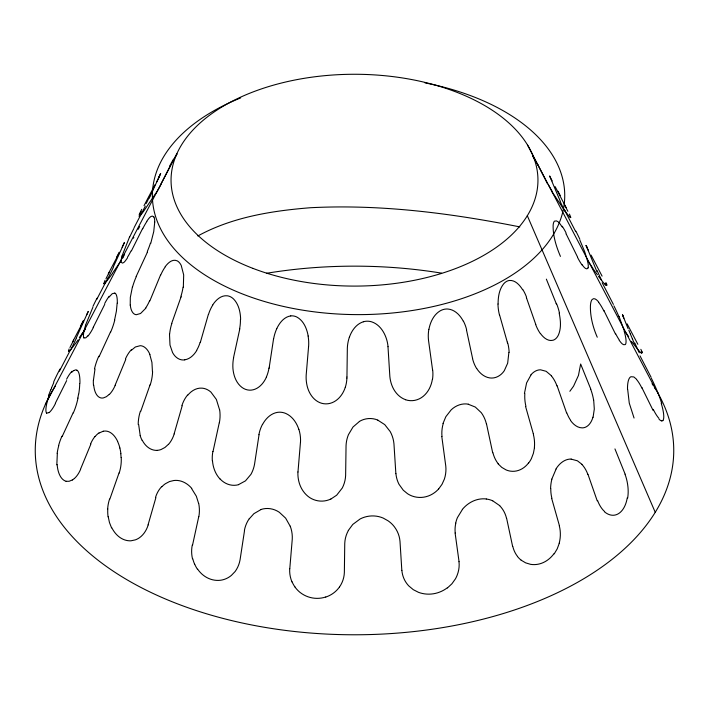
<?xml version="1.0" encoding="UTF-8"?>
<svg xmlns="http://www.w3.org/2000/svg" width="709" height="709" viewBox="0 0 709 709"><rect width="100%" height="100%" fill="white"/><g stroke="black" fill="none" stroke-linecap="round" stroke-linejoin="round"><path stroke-width="1.06" d="M498.099 304.01C498.081 296.965 499.154 289.334 503.771 283.724A13.657 9.501 -82.3 0 1 509.292 280.48C515.275 279.904 519.75 285.151 522.63 289.733M346.949 376.736L347.339 348.154A40.369 39.323 7.9 0 1 349.342 337.271M154.73 222.077L153.738 231.621L150.698 243.559M346.94 377.02L346.914 378.057M152.444 371.578L151.93 362.432L149.829 354.668M117.153 303.222L116.409 311.083L114.574 320.051M93.446 380.121L94.997 368.999M297.975 471.99L300.465 442.239M289.786 568.689L292.259 539.15A31.896 30.514 43.4 0 0 290.238 526.202M169.504 334.258L170 345.079L172.562 352.559A18.487 13.48 -88.7 0 0 184.739 359.888M308.601 346.364L308.672 345.336A42.779 40.794 45.2 0 0 308.096 336.013M308.583 346.506L306.182 375.079A38.543 36.877 43.3 0 0 307.183 386.175C308.858 393.008 313.032 399.708 319.688 402.588A16.023 15.704 35.2 0 0 330.102 403.341C337.697 401.347 343.014 394.47 345.301 387.238M524.43 393.495L526.601 382.887L531.006 374.928M57.34 453.352L56.835 464.82M183.339 287.287L183.684 274.924L181.238 265.467A14.809 8.348 89.4 0 0 177.135 260.815C172.331 258.661 167.811 263.101 165.206 266.69M534.471 447.716L533.398 453.308L531.422 458.528A25.072 20.632 -83.5 0 1 528.63 463.012M269.252 367.182L273.541 338.946M269.234 367.315L269.066 368.334M259.042 434.706L254.566 464.094A34.271 31.435 62.6 0 1 250.942 474.356L245.474 480.862L238.57 484.61M78.548 394.284L77.822 398.077M244.543 530.474L240.059 559.853A30.292 27.775 62.6 0 1 235.131 571.507L231.462 575.318A26.357 23.893 69.6 0 1 227.119 578.207A25.754 23.3 72.8 0 1 220.685 580.228A26.322 23.814 75.3 0 1 197.678 569.194M198.75 516.639L192.556 545.079M432.357 379.395C431.329 385.785 428.369 392.033 423.335 396.234A18.806 18.106 -56.5 0 1 405.592 399.761M213.01 451.544L219.285 422.697M233.545 357.602L239.589 329.898M239.819 328.763L239.642 329.658M428.918 329.348C430.257 322.17 433.651 314.743 440.138 310.87A14.845 13.046 -61.1 0 1 447.902 309.027C454.921 309.647 460.256 315.345 463.323 321.292M593.07 417.309L594.302 409.058L593.672 399.876M132.441 286.782L130.323 297.408L130.217 305.189M121.983 256.117L129.579 236.868M200.62 341.401L208.349 314.468M200.585 341.534L200.301 342.5M551.806 479.116L556.078 469.083M155.891 497.612L148.066 524.873M559.295 543.245L557.221 548.828L554.225 553.853M182.178 405.849L174.122 433.881M442.992 423.521L445.855 416.688L451.208 409.82A21.332 18.691 -61.1 0 1 468.312 404.165M140.692 411.486L149.838 385.492M150.202 384.42L149.909 385.271M171.72 323.357L180.866 297.372M181.229 296.3L180.946 297.142M109.798 499.233L119.041 472.93M85.434 325.44L92.861 307.316M349.369 337.28C351.691 330.58 356.317 323.942 363.38 321.78M50.844 389.879L51.58 388.08M115.514 384.26L125.768 359.41M115.47 384.384L115.088 385.271M90.876 444.082L80.498 469.243M69.092 348.952L68.507 351.097M160.509 275.083L149.829 300.944M588.098 267.94C586.219 270.882 583.126 266.008 581.929 264.51M99.047 356.769L110.418 332.131M136.119 276.581L147.047 252.927M147.49 251.952L147.224 252.555M62.135 436.602L73.195 412.665M76.138 338.22L88.244 311.419L86.764 314.69M113.484 266.593L124.447 242.434L122.152 247.255M105.047 280.25L103.78 283.644L104.258 283.494M160.606 173.581L149.342 198.05M160.642 173.501L158.426 178.048M266.424 377.082C263.659 383.383 258.289 389.516 251.03 390.145A15.323 13.825 75.4 0 1 241.946 387.398C236.186 383.046 233.589 375.717 232.951 368.751A37.488 32.029 74.4 0 1 233.633 357.628M141.109 211.371L139.07 216.351L140.116 215.616A14.774 0.86 -55.2 0 0 143.626 211.255L155.838 193.238M93.508 326.822L104.746 304.329M131.44 250.862L142.677 228.369M93.464 326.902L93.101 327.62M276.767 328.595C279.514 322.879 284.043 316.87 290.752 315.913M66.646 380.6L55.329 403.261M133.425 238.171L133.815 237.4M160.828 184.375L170.63 165.144M96.672 299.561L107.848 278.096M59.423 371.135L70.466 349.909M134.09 227.678L145.301 206.142M72.575 341.951L83.529 321.053M108.309 273.798L119.263 252.9M144.033 205.654L154.987 184.757M45.358 404.476L176.851 153.756M262.569 424.425C265.636 418.673 270.82 413.427 277.494 412.354A15.625 14.437 48.1 0 1 285.949 413.533C292.409 416.458 296.672 422.794 298.817 429.37M348.332 530.456L352.781 524.43L360.172 518.935A26.091 24.912 -12.1 0 1 383.17 518.066L387.974 520.752A29.113 28.041 -19.2 0 1 392.272 524.35A29.751 28.732 -24.9 0 1 394.683 527.212A29.441 28.413 -33.9 0 1 400 541.401L401.826 570.39M174.405 158.373L176.966 154.199M122.746 258.041L123.641 256.596M196.721 350.53C194.044 354.899 190.003 359.011 184.73 359.826M120.849 261.036L112.82 272.717M127.425 257.979C126.22 259.423 123.109 265.281 121.195 262.25A16.475 3.217 -66.3 0 1 122.054 256.029M212.682 304.994C215.82 300.075 220.995 295.104 227.288 295.795A13.338 10.6 74.3 0 1 233.616 299.038C238.8 304.418 240.44 312.217 240.643 319.458M146.976 220.96C148.358 219.161 151.425 213.994 153.88 216.981M569.85 391.288L573.554 386.192L578.464 375.407L580.653 364.018L590.402 388.151M249.311 518.784L253.919 513.662L260.903 509.611M145.921 308.087L140.559 313.502L136.252 314.716A18.948 8.995 -77.1 0 1 130.296 305.109M109.053 297.124L112.235 293.703L114.761 293.127M462.463 509.381L457.402 517.659A29.636 27.102 -61.3 0 0 455.701 523.127M438.667 488.944L442.008 484.327L444.375 479.116A30.257 28.05 -59.5 0 0 445.775 466.052L441.804 436.558M88.155 335.561L85.798 337.839L83.822 337.945M187.752 395.241C191.182 390.943 196.482 387.619 202.162 388.151A18.744 14.845 73.6 0 1 210.901 392.068L216.36 399.433L219.524 409.66M168.387 444.366L164.931 447.485L161.067 449.524A24.842 18.301 89.7 0 1 157.079 450.348M131.519 350.157L135.357 346.985L140.231 345.691A21.279 12.044 89.2 0 1 149.945 354.518M109.266 394.364L106.377 396.703L103.443 397.9A25.657 12.443 -78.3 0 1 100.696 397.882A24.797 12.009 -77 0 1 93.703 385.04M606.257 285.195L605.61 283.104M447.423 587.956L451.917 583.782L455.453 578.828A27.394 25.692 -57.6 0 0 457.145 575.238A27.066 25.081 -59.5 0 0 458.998 561.688M48.974 412.47L46.519 413.285M359.392 421.518L353.011 427.004L348.429 434.697A34.528 33.615 3.3 0 0 346.054 445.571L345.629 475.464A31.816 30.992 8 0 1 342.296 487.987L336.695 495.174L330.855 499.065M98.976 433.084L103.222 431.214M73.736 370.647L75.464 369.912A27.465 7.391 -77.5 0 1 76.909 370.328M197.838 235.964C232.224 217.096 271.839 210.812 310.471 207.728C380.733 204.121 450.986 213.205 519.786 226.889M72.309 479.958L69.163 481.269L66.105 481.305M571.179 459.14L577.392 460.788L581.921 464.289M468.294 404.245L475.287 407.046L481.26 412.656A32.853 28.271 -73.6 0 1 486.401 423.911M661.524 420.871L660.965 420.685A27.5 6.558 70.6 0 1 659.033 419.179M405.61 399.708C399.716 397.669 395.197 392.768 392.653 387.185A35.441 34.2 -34 0 1 389.853 376.506L387.991 346.692M377.8 420.153L384.73 424.602L390.198 431.559A33.403 32.233 -33.9 0 1 393.956 443.843L395.861 473.656M492.702 500.802L499.73 505.65M521.159 560.181L525.644 562.857L530.598 564.346A31.09 25.852 -85.1 0 0 554.021 553.64M570.151 217.149L570.834 217.53L569.46 214.1M641.149 352.408L641.813 352.905L641.778 352.311M636.567 379.271L633.855 376.949L631.001 376.727A23.539 7.072 79.2 0 0 627.5 388.975M551.416 375.743L546.134 371.303L540.542 369.814A19.418 13.471 -82.4 0 0 530.944 374.822M498.126 463.863L501.75 467.373L505.951 469.845A25.559 21.412 -83 0 0 510.445 471.139A24.478 20.375 -84.7 0 0 528.559 462.942M220.038 479.036C215.465 474.153 213.037 467.559 212.505 460.956M598.724 302.131C597.332 300.324 594.302 297.089 592.095 299.553A17.424 5.282 79.3 0 0 590.429 305.623C590.118 316.498 592.972 327.292 597.253 337.218M191.616 488.59L196.34 496.229L198.617 503.461M540.435 333.487C543.254 337.404 547.897 341.658 553.117 340.223A15.802 9.855 83.4 0 0 558.4 335.038C561.386 328.116 560.642 320.246 559.153 313.05M570.488 420.428C573.218 424.274 577.312 427.882 582.293 427.882A21.279 13.161 83.5 0 0 592.946 417.202M628.661 336.571L625.125 331.732M619.125 340.231C620.632 341.96 622.573 345.664 625.32 344.574A23.167 5.202 67.3 0 0 624.23 331.378M562.14 206.895L551.575 191.093M592.795 268.108L587.406 260.283M476.723 368.503C479.665 373.173 484.3 377.179 489.919 377.95A18.709 15.625 -83.9 0 0 504.267 370.754L507.662 363.203L508.885 352.382M562.272 227.013C560.429 224.797 558.027 219.48 554.482 221.146A12.434 3.846 78.8 0 0 553.126 225.285C552.896 236.053 556.273 246.59 560.438 256.392M591.058 255.098L602.074 276.102M627.137 323.871L637.852 344.299M555.12 186.618L566.145 207.622M527.461 144.884L655.497 389.046M613.391 304.418L602.198 282.794M575.726 231.648L564.577 210.103M537.608 164.391L537.892 164.949M651.137 377.339L640.023 355.874M622.936 315.611L622.511 314.769L628.077 328.63M547.543 183.923L547.038 182.94M552.187 180.928L549.608 175.956L560.101 200.842M537.927 165.011L544.601 178.136M544.991 178.907L545.381 179.669M545.77 180.44L546.16 181.212M546.355 181.593L546.843 182.55M603.811 310.382L604.174 311.109M615.439 333.957L604.219 311.189M565.95 233.5L566.305 234.227M577.569 257.083L566.349 234.307M641.76 387.424L642.088 388.062M587.389 247.955L586.095 245.429L596.934 271.662M653.149 410.511L642.141 388.178M194.7 564.24L195.551 565.995A27.527 24.549 74.6 0 0 197.51 569.327M111.561 527.868L109.461 522.542L108.22 516.737M579.882 240.183L584.703 251.739L587.743 261.63M527.319 215.722L655.24 512.315M634.059 418.044L629.264 403.111L627.651 389.179M619.019 316.391L624.585 331.715M290.194 526.22L285.638 518.155L279.275 512.244A21.359 19.737 47.7 0 0 260.868 509.532M546.355 279.133L556.104 303.257M614.951 448.912L625.108 474.073M556.157 303.381L556.512 304.294M590.491 388.364L590.81 389.179M566.571 412.886L557.106 385.785M535.8 324.554L526.716 298.516M587.956 474.303L597.217 500.838M526.335 297.452L526.636 298.294M507.21 341.88L499.597 315.035M533.195 433.359L525.591 406.514M533.274 433.624L533.54 434.608M507.289 342.146L507.555 343.121M140.214 435.565L138.636 424.443M559.419 525.697L551.673 498.392M486.498 423.876L492.684 452.75M472.628 358.63L466.451 329.756M506.643 518.385L512.634 546.471M308.185 336.004C306.882 328.684 303.7 320.716 296.805 317.02A11.14 10.325 49.2 0 0 290.743 315.904M455.107 533.017L459.051 561.679M432.579 370.001L428.537 340.515A38.366 35.565 -59.5 0 1 428.839 329.339M120.787 453.689L121.106 457.544M562.246 226.268A40.9 11.309 73.9 0 1 566.012 232.791M581.956 264.847A36.903 9.811 73.3 0 1 577.543 257.402M587.681 261.559A17.273 3.953 67.4 0 1 588.08 267.896M575.868 231.169A35.849 4.83 67.9 0 1 579.847 239.261M564.763 210.91A39.172 4.75 67.6 0 1 560.119 201.365M560.216 195.462A38.57 0.514 61.9 0 1 558.018 191.279M564.399 204.706A34.909 0.833 61.2 0 1 567.865 211.326M570.488 217.636A19.081 0.966 55.3 0 1 562.334 207.294M552.346 191.678A35.06 5.202 54.6 0 1 548.518 185.022M532.512 155.891A38.383 6.177 54.1 0 1 537.138 163.939M169.752 166.003A41.937 7.028 -53.9 0 1 173.528 159.073M160.916 184.588A38.038 5.929 -54.4 0 1 156.219 192.954M139.168 214.597A40.555 1.764 -60.1 0 1 141.738 209.332M159.764 175.77A44.383 1.551 -60.7 0 1 156.6 182.107M149.643 196.473A42.097 3.412 -66 0 1 146.196 203.501M129.517 237.373A37.949 3.563 -66.4 0 1 133.859 228.52M131.023 250.924A36.558 8.189 -71.5 0 1 127.514 257.207M142.686 228.794A39.908 9.359 -72.1 0 1 146.931 221.368M153.888 216.945A14.091 3.882 -78 0 1 154.739 222.059M150.405 243.24A38.933 14.277 -77.4 0 1 147.295 251.473M132.565 286.879A35.22 13.391 -77.8 0 1 136.208 276.794M149.634 300.66A35.016 17.955 -83 0 1 145.806 307.777M160.624 275.252A38.321 20.038 -83.6 0 1 165.268 266.85M183.046 287.18A38.685 24.859 -89.4 0 1 180.981 296.105M169.611 334.276A35.06 22.936 -89.8 0 1 171.844 323.446M200.106 342.385A36.097 27.385 83.9 0 1 196.597 350.406M208.464 314.53A39.58 30.319 83.1 0 1 212.753 305.065M240.44 319.44A41.326 35.016 75.1 0 1 239.633 328.701M268.95 368.299A39.819 36.372 63.9 0 1 266.362 377.046M273.612 338.964A43.71 40.094 62.5 0 1 276.802 328.613M346.896 378.057A36.983 36.026 11.6 0 1 345.327 387.247M363.371 321.753A13.825 13.241 -11.6 0 1 371.658 321.842C378.81 324.146 383.587 330.811 386.024 337.626A39.208 37.887 -30.7 0 1 388.036 346.683M432.676 369.983A35.078 32.676 -58.3 0 1 432.499 379.412M463.447 321.204A38.543 33.385 -72.4 0 1 466.611 329.694M476.652 368.565A34.927 30.053 -73.7 0 1 472.557 358.657M507.741 343.032A35.787 27.855 -82.4 0 1 509.124 352.346M499.49 315.088A39.225 30.177 -82.9 0 1 497.966 304.028M522.79 289.502A40.776 27.305 -89.1 0 1 526.565 297.266M540.364 333.602A36.983 24.434 -89.8 0 1 535.703 324.633M556.725 304.055A39.128 21.624 84.7 0 1 559.436 312.891M654.38 387.247A319.245 184.313 0 0 1 353.233 634.777A319.245 184.313 0 0 1 55.506 385.873M266.451 273.302A319.245 184.313 0 0 1 441.618 273.151M652.05 383.684A319.245 184.313 0 0 1 653.228 385.466M425.037 82.9A206.177 119.041 0 0 1 535.446 256.738A206.177 119.041 0 0 1 217.885 282.607A206.177 119.041 0 0 1 240.679 97.913M590.712 389.294A33.704 18.283 84.4 0 1 593.566 399.911M570.594 420.251A32.251 21.048 89.5 0 1 566.757 412.727M551.363 375.841A34.635 22.892 -89.8 0 1 556.982 385.9M525.927 406.346A33.518 25.267 -83.4 0 1 524.828 393.504M533.425 434.661A30.824 23.725 -82.9 0 1 534.391 447.707M498.214 463.766A30.301 25.799 -75.7 0 1 492.915 452.652M441.991 436.522A32.818 30.124 -61.1 0 1 443.214 423.574M438.649 488.926A25.604 24.496 -57.4 0 1 434.537 492.658A24.602 23.672 -58.8 0 1 412.266 496.078A25.178 24.248 -54.5 0 1 407.498 493.686L403.288 490.22L399.007 484.3A30.824 29.698 -37.7 0 1 395.923 473.647M359.348 421.447A19.923 19.054 -12.1 0 1 377.826 420.082M330.837 499.021A21.571 21.146 34.1 0 1 309.603 497.532C304.099 493.774 300.332 487.801 298.817 481.349A33.607 32.242 41.6 0 1 297.931 471.981M298.879 429.353A36.283 34.706 43.4 0 1 300.501 442.239M258.918 434.679A37.32 34.386 60.6 0 1 262.472 424.372M238.587 484.69A20.667 18.664 74.5 0 1 220.1 478.974M212.337 460.956A32.685 28.138 73.9 0 1 212.886 451.5M219.648 409.651A35.078 29.964 74.5 0 1 219.373 422.732M181.876 405.672A33.81 26.295 81.6 0 1 187.575 395.01M174.21 433.935A31.072 23.796 83.2 0 1 168.45 444.463M157.079 450.392A24.186 17.787 -88.6 0 1 142.27 440.271M142.128 440.413A25.435 18.39 -88.8 0 1 140.16 435.592M138.193 424.434A30.407 20.437 89.8 0 1 140.382 411.255M152.603 371.596A32.968 21.545 -89.8 0 1 150.335 384.526M125.44 358.949A32.774 17.663 -84.8 0 1 131.395 349.67M115.195 385.421A30.212 15.784 -83.6 0 1 109.301 394.532M93.482 385.244A25.356 11.831 -77.2 0 1 93.366 380.166M94.501 368.813A30.531 12.275 -78.2 0 1 98.799 356.175M114.752 320.14A33.181 12.602 -77.7 0 1 110.524 332.388M114.769 293.056A20.286 5.61 -78.3 0 1 117.295 303.027M104.728 303.452A34.147 8.437 -72.9 0 1 109.168 296.273M93.101 328.019A31.462 7.365 -72.1 0 1 88.093 335.915M83.875 337.83A22.139 4.422 -66.5 0 1 85.612 325.271M92.976 306.35A33.093 3.51 -66.7 0 1 97.053 298.188M113.449 267.133A35.734 3.341 -66.4 0 1 107.839 278.566M119.201 252.271A38.029 1.001 -61.2 0 1 116.453 257.518M105.987 278.681A34.892 1.232 -60.7 0 1 109.408 272.043M112.545 273.319A20.127 1.179 -55.7 0 1 103.975 283.91M124.562 254.434A33.163 4.803 -54.8 0 1 123.384 256.419M138.193 229.308A35.565 5.557 -54.4 0 1 139.726 226.499M597.448 274.773A25.586 1.852 55.1 0 1 592.866 268.534M605.982 285.257A24.983 1.321 54.7 0 1 598.467 276.377M606.035 284.867A25.551 1.205 55.4 0 1 604.963 283.742M606.071 282.776A30.283 1.152 60 0 1 606.798 285.186M588.461 250.552A32.889 0.771 61.2 0 1 586.086 245.606M601.64 280.312A33.465 3.279 67 0 1 597.102 270.537M613.897 305.827A30.895 3.758 67.6 0 1 618.939 316.648M619.072 339.655A32.197 8.242 72.7 0 1 615.483 333.398M598.759 302.468A34.768 9.252 73.3 0 1 603.776 310.772M625.001 474.197A29.805 16.165 84.4 0 1 627.935 486.835A27.438 15.678 84.8 0 1 628.165 492.551A26.614 15.713 84.5 0 1 627.651 498.099M627.243 497.851A27.031 16.449 83.8 0 1 610.52 514.973A27.819 17.548 85.1 0 1 608.056 514.114A27.846 17.716 86.9 0 1 604.538 511.836M604.635 511.588A28.546 18.407 88.5 0 1 597.59 500.527M581.876 464.377A30.487 20.153 -89.8 0 1 587.85 474.392M555.98 468.959A25.834 17.831 -82 0 1 571.188 459.06M551.894 479.151A29.76 21.935 -83.3 0 0 550.849 484.796A30.026 22.466 -83.4 0 0 550.592 488.572M551.894 498.276A29.494 22.342 -83.3 0 1 550.787 488.563M559.286 525.759A27.536 21.19 -82.9 0 1 559.206 543.209M521.168 560.163A27.403 23.237 -77.2 0 1 517.464 556.485M517.517 556.432A27.093 23.122 -75.2 0 1 512.793 546.409M499.677 505.703A28.989 24.939 -73.6 0 1 506.554 518.421M486.285 499.021A28.723 25.169 -63.1 0 1 492.702 500.802M462.419 509.346A28.059 24.514 -60.6 0 1 486.294 498.976M455.222 532.991A28.883 26.579 -60.8 0 1 455.807 523.145M447.317 587.805A31.24 30.053 -59.6 0 1 418.514 592.343L413.276 589.666L408.801 585.926A27.332 26.322 -42.3 0 1 404.484 579.794A27.474 26.472 -37.8 0 1 401.879 570.382M348.385 530.492A30.319 29.494 1.9 0 0 344.751 543.395L344.361 572.464A28.387 27.651 8 0 1 339.505 586.972M339.487 586.963A27.864 27.199 19.7 0 1 335.667 591.288A27.961 27.35 26.1 0 1 330.979 594.718A28.032 27.483 32.2 0 1 325.768 597.049M325.741 596.987A27.35 26.853 35.3 0 1 300.173 592.502A26.72 26.038 36.8 0 1 294.882 586.875M294.9 586.866A27.429 26.517 38.6 0 1 292.081 581.841M291.957 581.885A29.636 28.502 40.6 0 1 289.715 568.68M244.392 530.429A32.667 30.133 59.9 0 1 249.231 518.722M194.656 564.258A27.802 24.372 73.7 0 1 192.786 558.727M192.485 558.798A28.892 25.116 73.7 0 1 192.29 544.991M198.706 503.443A30.868 26.366 74.5 0 1 198.839 516.666M191.767 488.395A25.249 20.074 73.5 0 0 173.82 480.516L169.557 481.535L165.507 483.662A29.796 23.379 79.6 0 0 161.882 486.755M155.528 497.399A29.787 23.229 80.9 0 1 161.749 486.56M148.19 524.944A27.74 21.243 83.1 0 1 139.469 537.723A27.802 20.694 87.2 0 1 135.322 539.868L130.899 540.816A30.717 22.661 -88.5 0 1 111.765 527.673M108.078 516.781A27.385 18.718 89.9 0 1 107.795 508.911M107.662 508.894A27.19 18.15 89.9 0 1 109.576 499.074M121.23 457.527A29.078 19.01 -89.8 0 1 119.183 473.045M119.848 448.07A29.211 17.521 -89.8 0 1 120.893 453.654M117.597 441.503A28.599 16.555 89.5 0 1 119.901 448.026M103.23 431.267A28.006 15.784 88.7 0 1 117.659 441.397M95.05 436.62A29.592 16.139 -85.8 0 1 98.959 432.951M90.646 443.781A28.847 15.43 -84.5 0 1 95.006 436.469M80.596 469.367A27.022 14.118 -83.6 0 1 74.348 478.548M74.339 478.513A27.367 13.79 -81.9 0 1 72.309 480.02M66.114 481.278A31.488 15.35 -76.9 0 1 57.145 464.563M57.145 453.379A27.297 11.362 -78.1 0 1 58.758 445.615M58.617 445.509A27.305 10.83 -78.1 0 1 61.967 436.195M77.99 398.103A29.264 11.114 -77.8 0 1 73.302 412.939M78.681 394.248A29.211 9.226 -77.6 0 0 79.426 388.621A28.351 8.251 -78.1 0 0 79.727 383.489M76.944 370.178A26.587 7.285 -78.7 0 1 79.922 383.188M71.831 372.26A29.494 7.684 -74.5 0 1 73.763 370.515M66.602 379.2A29.991 7.613 -73.6 0 1 72.008 371.303M55.337 403.758A28.068 6.576 -72.1 0 1 48.903 412.735M46.608 413.09A28.103 5.69 -66.8 0 1 49.267 394.824M48.673 395.338A27.075 4.582 -66.7 0 1 50.702 389.932M51.447 388.098A27.421 3.749 -67 0 1 53.804 382.594M53.68 381.894A29.264 3.368 -66.9 0 1 59.999 369.034M76.164 338.601A31.426 2.933 -66.4 0 1 70.466 350.335M83.449 320.397A33.19 0.824 -61.4 0 1 80.418 326.202M69.943 347.516A30.806 1.09 -60.7 0 1 73.754 340.072M69.181 350.866A25.178 1.453 -56.4 0 1 68.551 351.026M78.194 339.806A25.418 1.365 -55.4 0 1 68.8 351.38M82.262 333.505A26.712 1.675 -55 0 1 79.319 337.573M85.381 329.144A27.27 2.473 -55.3 0 1 82.2 333.7M641.654 353.126A31.719 1.675 54.5 0 1 631.559 341.481M641.636 351.407A27.279 1.161 59.2 0 1 642.044 352.745M640.847 349.315A27.075 0.939 60.3 0 1 642.248 352.577M623.911 318.181A29.042 0.682 61.2 0 1 622.591 314.973M630.558 334.488A28.103 0.585 67.6 0 1 628.839 330.243M632.41 338.884A28.874 1.321 67.1 0 1 630.425 334.09M634.528 343.838A29.503 2.162 67 0 1 632.384 338.822M639.288 352.754A29.494 2.65 67 0 1 634.874 343.067M651.394 378.367A27.607 3.359 67.6 0 1 657.979 393.008M658.049 393.016A28.103 4.981 68 0 1 660.061 398.458A28.83 5.858 67.6 0 1 661.763 403.74M661.231 403.288A29.415 6.594 67.1 0 1 662.871 420.543M662.915 420.641A27.766 6.487 68.5 0 1 661.497 420.791M658.9 418.345A28.466 7.046 71.9 0 1 653.237 409.359M636.602 379.554A30.593 8.145 73.3 0 1 641.734 387.752M252.891 268.365A183.454 105.916 0 0 0 537.582 186.892A183.454 105.916 0 0 0 273.027 85.284A183.454 105.916 0 0 0 252.891 268.365"/></g></svg>
